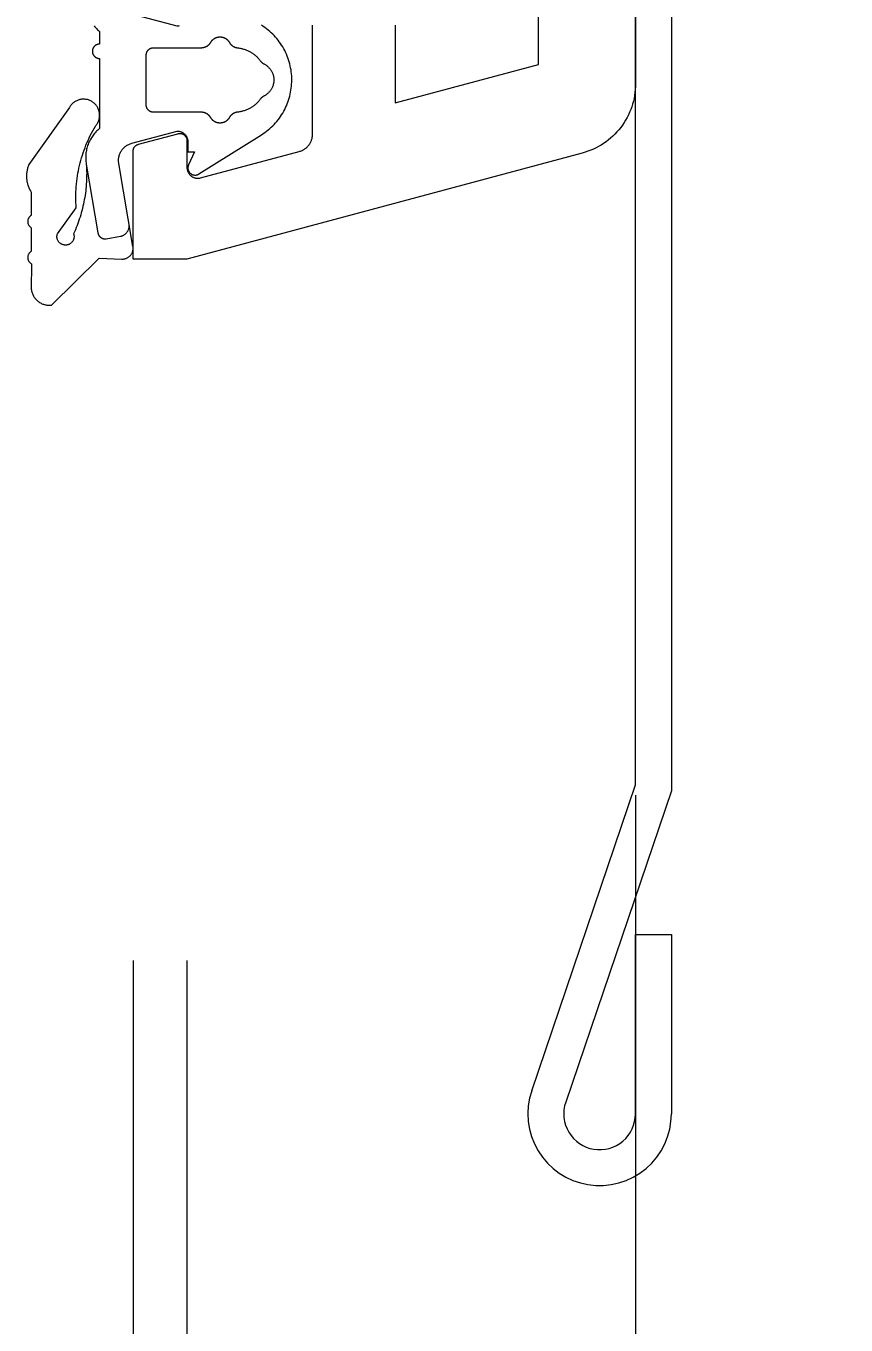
# Model space of a CAD drawing. Header units: centimetres. Extents: x 16433 to 114398, y -50094 to -12305.
# Drawn here: x 66735.641 to 66737.926, y -38608.428 to -38604.807 of the extents above; entities that cross this region are included whole.
import ezdxf

# ---------------------------------------------------------------- set-up
doc = ezdxf.new("R2010")
doc.units = ezdxf.units.CM
doc.header["$LTSCALE"] = 0.5
doc.layers.get('0').update_dxf_attribs({"linetype": 'CONTINUOUS'})
doc.layers.get('DEFPOINTS').update_dxf_attribs({"linetype": 'CONTINUOUS'})
doc.layers.add('0-Coupe A.3', color=7, linetype='CONTINUOUS')
doc.styles.add('Helvetica', font='')
doc.styles.get('Helvetica').set_extended_font_data('Helvetica')
doc.dimstyles.new('IS', dxfattribs={"dimtxt": 10.08724, "dimasz": 5.007446, "dimexe": 2, "dimexo": 10, "dimgap": 3, "dimtad": 1, "dimdec": 1, "dimtxsty": 'Helvetica', "dimblk": 'DOT', "dimblk1": 'DOT', "dimblk2": 'DOT', "dimcen": 0, "dimdle": 10, "dimazin": 0, "dimtfac": 0.8, "dimtdec": 1, "dimtix": 1, "dimtmove": 0, "dimatfit": 0, "dimldrblk": 'VW_FILLEDARROW-1', "dimfxl": 10, "dimfxlon": 1, "dimfrac": 2, "dimtolj": 1, "dimarcsym": 0})

# ---------------------------------------------------------------- blocks, each defined once
blk = doc.blocks.new('_DOT')
at = {"color": 0, "linetype": 'ByBlock', "lineweight": -2}
blk.add_line((-0.5, 0), (-1, 0), dxfattribs=at)
at = {"color": 0, "linetype": 'ByBlock', "const_width": 0.5}
blk.add_lwpolyline([(-0.25, 0, 1), (0.25, 0, 1)], format="xyb", close=True, dxfattribs=at)
blk = doc.blocks.new('*D3404')
at = {"layer": '0-Coupe A.3', "color": 0, "linetype": 'Continuous', "lineweight": -2, "transparency": 16777216}
for p, q in [((66681.6511, -38608.3763), (66669.6511, -38608.3763)), ((66671.6511, -38818.2969), (66671.6511, -38613.3838)), ((66681.6511, -38823.3044), (66669.6511, -38823.3044))]:
    blk.add_line(p, q, dxfattribs=at)
at = {"layer": 'DEFPOINTS', "color": 0, "linetype": 'Continuous', "transparency": 16777216}
for p in [(66671.6511, -38608.3763), (66750.4511, -38608.3763), (66707.1511, -38823.3044)]:
    blk.add_point(p, dxfattribs=at)
at = {"layer": '0-Coupe A.3', "color": 0, "linetype": 'Continuous', "lineweight": -2, "transparency": 16777216, "xscale": 5.007446289062499, "yscale": 5.007446289062499, "zscale": 5.007446289062499}
for p, rotation in [((66671.6511, -38608.3763), 90), ((66671.6511, -38823.3044), 270)]:
    blk.add_blockref('_DOT', p, dxfattribs=dict(at, rotation=rotation))
at = {"layer": '0-Coupe A.3', "color": 0, "linetype": 'Continuous', "lineweight": 13, "transparency": 16777216, "insert": (66664.8684, -38715.8404), "char_height": 7.56543, "attachment_point": 5, "rotation": 90, "style": 'Helvetica'}
blk.add_mtext('\\A1;215', dxfattribs=at)
blk = doc.blocks.new('VW_FILLEDARROW-1')
at = {"color": 0, "linetype": 'Continuous', "lineweight": 5, "flags": 128}
blk.add_lwpolyline([(-1.9969, 0.53507), (0, 0), (-1.9969, -0.53507)], close=True, dxfattribs=at)
blk = doc.blocks.new('Groupe-364-1')
at = {"color": 7, "linetype": 'Continuous', "lineweight": 5}
for points in [[(10408.6509, -46985.5094, 0), (10409.1422, -46985.4164, 0)], [(10409.1515, -46985.8109, 0), (10409.173, -46985.8128, 0), (10409.1947, -46985.8123, 0), (10409.2162, -46985.8095, 0), (10409.2372, -46985.8044, 0), (10409.2576, -46985.797, 0), (10409.2771, -46985.7874, 0), (10409.2954, -46985.7758, 0), (10409.3123, -46985.7623, 0), (10409.3277, -46985.7471, 0), (10409.3414, -46985.7302, 0), (10409.3531, -46985.712, 0), (10409.3628, -46985.6927, 0), (10409.3704, -46985.6723, 0), (10409.3757, -46985.6513, 0), (10409.3787, -46985.6299, 0), (10409.3793, -46985.6082, 0), (10409.3777, -46985.5866, 0), (10409.3737, -46985.5653, 0), (10409.3674, -46985.5446, 0), (10409.3589, -46985.5246, 0), (10409.3483, -46985.5057, 0), (10409.3357, -46985.4881, 0), (10409.3213, -46985.4719, 0), (10409.3052, -46985.4574, 0), (10409.2876, -46985.4447, 0), (10409.2688, -46985.434, 0), (10409.2489, -46985.4254, 0), (10409.2282, -46985.4189, 0), (10409.2069, -46985.4148, 0), (10409.1853, -46985.413, 0), (10409.1637, -46985.4135, 0), (10409.1422, -46985.4164, 0)], [(10408.6695, -46985.6077, 0), (10408.6509, -46985.5094, 0)], [(10409.1608, -46985.5147, 0), (10408.6695, -46985.6077, 0)], [(10409.1654, -46985.7119, 0), (10409.1762, -46985.7129, 0), (10409.1871, -46985.7126, 0), (10409.1978, -46985.7112, 0), (10409.2083, -46985.7086, 0), (10409.2185, -46985.7049, 0), (10409.2282, -46985.7002, 0), (10409.2374, -46985.6944, 0), (10409.2459, -46985.6876, 0), (10409.2536, -46985.68, 0), (10409.2604, -46985.6716, 0), (10409.2663, -46985.6625, 0), (10409.2711, -46985.6528, 0), (10409.2749, -46985.6426, 0), (10409.2775, -46985.6321, 0), (10409.279, -46985.6214, 0), (10409.2794, -46985.6106, 0), (10409.2785, -46985.5998, 0), (10409.2765, -46985.5891, 0), (10409.2734, -46985.5787, 0), (10409.2691, -46985.5688, 0), (10409.2638, -46985.5593, 0), (10409.2575, -46985.5505, 0), (10409.2503, -46985.5424, 0), (10409.2423, -46985.5352, 0), (10409.2335, -46985.5288, 0), (10409.2241, -46985.5234, 0), (10409.2141, -46985.5191, 0), (10409.2038, -46985.5159, 0), (10409.1932, -46985.5139, 0), (10409.1824, -46985.513, 0), (10409.1715, -46985.5132, 0), (10409.1608, -46985.5147, 0)], [(10393.0286, -46988.468, 0), (10408.2579, -46985.5839, 0)], [(10408.2579, -46985.5839, 0), (10409.1654, -46985.7119, 0)], [(10408.2603, -46985.6852, 0), (10393.0472, -46988.5662, 0)], [(10409.1515, -46985.8109, 0), (10408.2603, -46985.6852, 0)]]:
    blk.add_polyline3d(points, dxfattribs=at)
blk = doc.blocks.new('Groupe-369-1')
at = {"color": 7, "linetype": 'Continuous', "lineweight": 5}
for p, q in [((10408.2886, -46985.6798), (10614.3539, -46946.6555)), ((10408.9732, -46986.8224), (10613.6039, -46948.0697)), ((10409.0011, -46986.9698), (10613.8283, -46948.1799))]:
    blk.add_line(p, q, dxfattribs=at)
for points in [[(10398.1739, -46987.5953, 0), (10406.3403, -46986.0488, 0), (10406.3484, -46986.0474, 0), (10406.3565, -46986.0464, 0), (10406.3647, -46986.0457, 0), (10406.3729, -46986.0453, 0), (10406.381, -46986.0453, 0), (10406.3892, -46986.0456, 0), (10406.3974, -46986.0463, 0), (10406.4055, -46986.0473, 0), (10406.4136, -46986.0486, 0), (10406.4216, -46986.0502, 0), (10406.4295, -46986.0522, 0), (10406.4374, -46986.0544, 0), (10406.4451, -46986.0571, 0), (10406.4528, -46986.06, 0), (10406.4603, -46986.0632, 0), (10406.4677, -46986.0667, 0), (10406.4749, -46986.0706, 0), (10406.4819, -46986.0747, 0), (10406.4888, -46986.0791, 0), (10406.4955, -46986.0838, 0), (10406.502, -46986.0888, 0), (10406.5083, -46986.094, 0), (10406.5144, -46986.0995, 0), (10406.5203, -46986.1052, 0), (10406.5259, -46986.1111, 0), (10406.5312, -46986.1173, 0), (10406.5364, -46986.1237, 0), (10406.5412, -46986.1303, 0), (10406.5458, -46986.1371, 0), (10406.55, -46986.1441, 0), (10406.554, -46986.1512, 0), (10406.5577, -46986.1585, 0), (10407.0528, -46987.1861, 0), (10407.0807, -46987.3335, 0), (10406.7854, -46987.3894, 0), (10406.7846, -46987.3895, 0), (10406.7838, -46987.3896, 0), (10406.783, -46987.3897, 0), (10406.7822, -46987.3897, 0), (10406.7814, -46987.3897, 0), (10406.7806, -46987.3897, 0), (10406.7797, -46987.3896, 0), (10406.7789, -46987.3895, 0), (10406.7781, -46987.3894, 0), (10406.7773, -46987.3892, 0), (10406.7765, -46987.389, 0), (10406.7757, -46987.3888, 0), (10406.775, -46987.3886, 0), (10406.7742, -46987.3883, 0), (10406.7734, -46987.3879, 0), (10406.7727, -46987.3876, 0), (10406.772, -46987.3872, 0), (10406.7713, -46987.3868, 0), (10406.7706, -46987.3863, 0), (10406.7699, -46987.3859, 0), (10406.7693, -46987.3854, 0), (10406.7686, -46987.3849, 0), (10406.768, -46987.3843, 0), (10406.7674, -46987.3837, 0), (10406.7669, -46987.3831, 0), (10406.7663, -46987.3825, 0), (10406.7658, -46987.3819, 0), (10406.7654, -46987.3812, 0), (10406.7649, -46987.3805, 0), (10406.7645, -46987.3799, 0), (10406.7641, -46987.3791, 0), (10406.7637, -46987.3784, 0), (10406.7143, -46987.2758, 0), (10406.7138, -46987.2748, 0), (10406.7134, -46987.2737, 0), (10406.7131, -46987.2726, 0), (10406.7128, -46987.2715, 0), (10406.7126, -46987.2704, 0), (10406.7124, -46987.2692, 0), (10406.7123, -46987.2681, 0), (10406.7123, -46987.2669, 0), (10406.7123, -46987.2658, 0), (10406.7124, -46987.2647, 0), (10406.7126, -46987.2635, 0), (10406.7129, -46987.2624, 0), (10406.7132, -46987.2613, 0), (10406.7135, -46987.2602, 0), (10406.7139, -46987.2592, 0), (10406.7144, -46987.2581, 0), (10406.715, -46987.2571, 0), (10406.7156, -46987.2561, 0), (10406.7162, -46987.2552, 0), (10406.7169, -46987.2543, 0), (10406.7177, -46987.2534, 0), (10406.7185, -46987.2526, 0), (10406.7194, -46987.2519, 0), (10406.7203, -46987.2512, 0), (10406.7212, -46987.2505, 0), (10406.7222, -46987.2499, 0), (10406.7232, -46987.2493, 0), (10406.7242, -46987.2488, 0), (10406.7253, -46987.2484, 0), (10406.7263, -46987.248, 0), (10406.7274, -46987.2477, 0), (10406.7286, -46987.2475, 0), (10406.8023, -46987.2335, 0), (10406.8039, -46987.2332, 0), (10406.8056, -46987.2327, 0), (10406.8072, -46987.2321, 0), (10406.8088, -46987.2315, 0), (10406.8104, -46987.2308, 0), (10406.8119, -46987.2299, 0), (10406.8133, -46987.229, 0), (10406.8147, -46987.228, 0), (10406.8161, -46987.2269, 0), (10406.8173, -46987.2258, 0), (10406.8186, -46987.2246, 0), (10406.8197, -46987.2233, 0), (10406.8208, -46987.2219, 0), (10406.8217, -46987.2205, 0), (10406.8226, -46987.2191, 0), (10406.8235, -46987.2176, 0), (10406.8242, -46987.216, 0), (10406.8248, -46987.2144, 0), (10406.8254, -46987.2128, 0), (10406.8258, -46987.2111, 0), (10406.8262, -46987.2095, 0), (10406.8264, -46987.2078, 0), (10406.8266, -46987.206, 0), (10406.8267, -46987.2043, 0), (10406.8266, -46987.2026, 0), (10406.8265, -46987.2009, 0), (10406.8263, -46987.1992, 0), (10406.826, -46987.1975, 0), (10406.8255, -46987.1958, 0), (10406.825, -46987.1942, 0), (10406.8244, -46987.1926, 0), (10406.8237, -46987.191, 0), (10406.7001, -46986.9344, 0), (10406.6991, -46986.9326, 0), (10406.6981, -46986.9308, 0), (10406.6971, -46986.929, 0), (10406.6959, -46986.9273, 0), (10406.6947, -46986.9257, 0), (10406.6934, -46986.9241, 0), (10406.6921, -46986.9225, 0), (10406.6907, -46986.9211, 0), (10406.6892, -46986.9196, 0), (10406.6877, -46986.9183, 0), (10406.6861, -46986.9169, 0), (10406.6845, -46986.9157, 0), (10406.6828, -46986.9145, 0), (10406.6811, -46986.9134, 0), (10406.6793, -46986.9124, 0), (10406.6775, -46986.9114, 0), (10406.6757, -46986.9106, 0), (10406.6738, -46986.9098, 0), (10406.6719, -46986.909, 0), (10406.67, -46986.9084, 0), (10406.668, -46986.9078, 0), (10406.666, -46986.9073, 0), (10406.664, -46986.9069, 0), (10406.662, -46986.9066, 0), (10406.66, -46986.9063, 0), (10406.6579, -46986.9062, 0), (10406.6559, -46986.9061, 0), (10406.6538, -46986.9061, 0), (10406.6518, -46986.9062, 0), (10406.6498, -46986.9064, 0), (10406.6477, -46986.9066, 0), (10406.6457, -46986.907, 0), (10406.3471, -46986.9635, 0)], [(10406.3043, -46986.7375, 0), (10406.5175, -46986.6971, 0), (10406.3378, -46986.3241, 0), (10404.9054, -46986.5953, 0)], [(10406.8452, -46987.5108, 0), (10407.0275, -46987.4434, 0), (10407.0284, -46987.443, 0), (10407.0292, -46987.4426, 0), (10407.0301, -46987.4422, 0), (10407.031, -46987.4417, 0), (10407.0318, -46987.4411, 0), (10407.0326, -46987.4405, 0), (10407.0333, -46987.4399, 0), (10407.0341, -46987.4393, 0), (10407.0348, -46987.4386, 0), (10407.0354, -46987.4379, 0), (10407.0361, -46987.4371, 0), (10407.0367, -46987.4363, 0), (10407.0372, -46987.4355, 0), (10407.0377, -46987.4347, 0), (10407.0382, -46987.4338, 0), (10407.0386, -46987.4329, 0), (10407.039, -46987.432, 0), (10407.0393, -46987.4311, 0), (10407.0396, -46987.4302, 0), (10407.0399, -46987.4292, 0), (10407.0401, -46987.4282, 0), (10407.0402, -46987.4273, 0), (10407.0403, -46987.4263, 0), (10407.0404, -46987.4253, 0), (10407.0404, -46987.4243, 0), (10407.0403, -46987.4234, 0), (10407.0402, -46987.4224, 0), (10407.0401, -46987.4214, 0), (10407.0399, -46987.4204, 0), (10407.0397, -46987.4195, 0), (10407.0394, -46987.4186, 0), (10407.0391, -46987.4176, 0), (10407.0249, -46987.3802, 0), (10407.0244, -46987.3789, 0), (10407.0238, -46987.3775, 0), (10407.0231, -46987.3763, 0), (10407.0224, -46987.375, 0), (10407.0216, -46987.3738, 0), (10407.0207, -46987.3726, 0), (10407.0198, -46987.3715, 0), (10407.0189, -46987.3704, 0), (10407.0178, -46987.3694, 0), (10407.0168, -46987.3684, 0), (10407.0157, -46987.3674, 0), (10407.0145, -46987.3666, 0), (10407.0133, -46987.3657, 0), (10407.0121, -46987.365, 0), (10407.0108, -46987.3643, 0), (10407.0095, -46987.3636, 0), (10407.0082, -46987.363, 0), (10407.0069, -46987.3625, 0), (10407.0055, -46987.3621, 0), (10407.0041, -46987.3617, 0), (10407.0027, -46987.3614, 0), (10407.0012, -46987.3611, 0), (10406.9998, -46987.361, 0), (10406.9984, -46987.3609, 0), (10406.9969, -46987.3608, 0), (10406.9955, -46987.3609, 0), (10406.994, -46987.361, 0), (10406.9926, -46987.3611, 0), (10406.9911, -46987.3614, 0), (10406.9897, -46987.3617, 0), (10406.9883, -46987.3621, 0), (10406.9869, -46987.3625, 0)]]:
    blk.add_polyline3d(points, dxfattribs=at)
at = {"color": 9, "linetype": 'Continuous', "lineweight": 5, "true_color": 0xbbbbbb}
for points in [[(10407.0513, -46987.5539, 0), (10406.9696, -46987.5158, 0), (10406.9625, -46987.5177, 0), (10406.9553, -46987.5194, 0), (10406.948, -46987.5209, 0), (10406.9408, -46987.5224, 0), (10406.9335, -46987.5237, 0), (10406.9262, -46987.5248, 0), (10406.9189, -46987.5258, 0), (10406.9115, -46987.5267, 0), (10406.9042, -46987.5274, 0), (10406.8968, -46987.528, 0), (10406.8894, -46987.5285, 0), (10406.882, -46987.5288, 0), (10406.8746, -46987.529, 0), (10406.8672, -46987.529, 0), (10406.8598, -46987.5289, 0), (10406.8524, -46987.5286, 0), (10406.8451, -46987.5282, 0), (10406.8377, -46987.5277, 0), (10406.8303, -46987.527, 0), (10406.823, -46987.5262, 0), (10406.8156, -46987.5253, 0), (10406.8083, -46987.5242, 0), (10406.801, -46987.5229, 0), (10406.7938, -46987.5216, 0), (10406.7865, -46987.5201, 0), (10406.7793, -46987.5184, 0), (10406.7721, -46987.5166, 0), (10406.765, -46987.5147, 0), (10406.7579, -46987.5127, 0), (10406.7508, -46987.5105, 0), (10406.7438, -46987.5081, 0), (10406.7368, -46987.5057, 0), (10406.7348, -46987.5045, 0), (10406.7327, -46987.5034, 0), (10406.7305, -46987.5024, 0), (10406.7283, -46987.5015, 0), (10406.726, -46987.5008, 0), (10406.7237, -46987.5001, 0), (10406.7214, -46987.4996, 0), (10406.719, -46987.4992, 0), (10406.7167, -46987.499, 0), (10406.7143, -46987.4988, 0), (10406.7119, -46987.4988, 0), (10406.7095, -46987.499, 0), (10406.7072, -46987.4992, 0), (10406.7048, -46987.4996, 0), (10406.7025, -46987.5001, 0), (10406.7002, -46987.5007, 0), (10406.6979, -46987.5014, 0), (10406.6957, -46987.5023, 0), (10406.6935, -46987.5032, 0), (10406.6914, -46987.5043, 0), (10406.6893, -46987.5055, 0), (10406.6873, -46987.5068, 0), (10406.6854, -46987.5082, 0), (10406.6836, -46987.5097, 0), (10406.6818, -46987.5113, 0), (10406.6801, -46987.513, 0), (10406.6785, -46987.5148, 0), (10406.6771, -46987.5167, 0), (10406.6757, -46987.5186, 0), (10406.6744, -46987.5206, 0), (10406.6732, -46987.5227, 0), (10406.6721, -46987.5248, 0), (10406.6712, -46987.527, 0), (10406.6704, -46987.5293, 0), (10406.6697, -46987.5315, 0), (10406.6691, -46987.5338, 0), (10406.6686, -46987.5362, 0), (10406.6683, -46987.5385, 0), (10406.668, -46987.5409, 0), (10406.668, -46987.5433, 0), (10406.668, -46987.5457, 0), (10406.6682, -46987.5481, 0), (10406.6684, -46987.5504, 0), (10406.6689, -46987.5528, 0), (10406.6694, -46987.5551, 0), (10406.67, -46987.5574, 0), (10406.6708, -46987.5596, 0), (10406.6717, -46987.5618, 0), (10406.6727, -46987.564, 0), (10406.6739, -46987.5661, 0), (10406.6751, -46987.5681, 0), (10406.6764, -46987.5701, 0), (10406.6779, -46987.572, 0), (10406.6794, -46987.5738, 0), (10406.6811, -46987.5755, 0), (10406.6828, -46987.5772, 0), (10406.6846, -46987.5787, 0), (10406.6865, -46987.5802, 0), (10406.6884, -46987.5815, 0), (10406.6905, -46987.5828, 0), (10406.6926, -46987.5839, 0), (10406.6947, -46987.5849, 0), (10406.6969, -46987.5859, 0), (10406.6992, -46987.5866, 0), (10406.8764, -46987.6679, 0), (10406.8789, -46987.6684, 0), (10406.8814, -46987.6688, 0), (10406.8839, -46987.6692, 0), (10406.8864, -46987.6694, 0), (10406.8889, -46987.6696, 0), (10406.8914, -46987.6697, 0), (10406.8939, -46987.6698, 0), (10406.8964, -46987.6697, 0), (10406.8989, -46987.6696, 0), (10406.9014, -46987.6694, 0), (10406.9039, -46987.6692, 0), (10406.9064, -46987.6688, 0), (10406.9089, -46987.6684, 0), (10406.9114, -46987.6679, 0), (10406.9138, -46987.6673, 0), (10406.9162, -46987.6667, 0), (10406.9186, -46987.666, 0), (10406.921, -46987.6652, 0), (10406.9234, -46987.6643, 0), (10406.9257, -46987.6634, 0), (10406.928, -46987.6623, 0), (10406.9303, -46987.6613, 0), (10406.9325, -46987.6601, 0), (10406.9347, -46987.6589, 0), (10406.9369, -46987.6576, 0), (10406.939, -46987.6563, 0), (10406.9411, -46987.6548, 0), (10406.9431, -46987.6534, 0), (10406.9451, -46987.6518, 0), (10406.947, -46987.6502, 0), (10406.9489, -46987.6486, 0), (10406.9508, -46987.6468, 0), (10407.014, -46987.6349, 0), (10407.0149, -46987.6358, 0), (10407.0159, -46987.6367, 0), (10407.0169, -46987.6376, 0), (10407.0179, -46987.6383, 0), (10407.019, -46987.639, 0), (10407.0202, -46987.6397, 0), (10407.0214, -46987.6402, 0), (10407.0226, -46987.6407, 0), (10407.0238, -46987.6411, 0), (10407.0251, -46987.6414, 0), (10407.0264, -46987.6416, 0), (10407.0277, -46987.6417, 0), (10407.029, -46987.6418, 0), (10407.0303, -46987.6418, 0), (10407.0316, -46987.6417, 0), (10407.0329, -46987.6415, 0), (10407.0342, -46987.6412, 0), (10407.0354, -46987.6408, 0), (10407.0367, -46987.6404, 0), (10407.0379, -46987.6398, 0), (10407.039, -46987.6392, 0), (10407.0401, -46987.6385, 0), (10407.0412, -46987.6378, 0), (10407.0422, -46987.637, 0), (10407.0432, -46987.6361, 0), (10407.0441, -46987.6351, 0), (10407.0449, -46987.6341, 0), (10407.0457, -46987.6331, 0), (10407.0464, -46987.632, 0), (10407.047, -46987.6308, 0), (10407.0476, -46987.6296, 0), (10407.0481, -46987.6284, 0), (10407.1125, -46987.6162, 0), (10407.1134, -46987.6172, 0), (10407.1143, -46987.6181, 0), (10407.1153, -46987.6189, 0), (10407.1164, -46987.6197, 0), (10407.1175, -46987.6204, 0), (10407.1187, -46987.621, 0), (10407.1198, -46987.6215, 0), (10407.1211, -46987.622, 0), (10407.1223, -46987.6224, 0), (10407.1236, -46987.6227, 0), (10407.1249, -46987.6229, 0), (10407.1262, -46987.6231, 0), (10407.1275, -46987.6231, 0), (10407.1288, -46987.6231, 0), (10407.1301, -46987.623, 0), (10407.1314, -46987.6228, 0), (10407.1327, -46987.6225, 0), (10407.1339, -46987.6221, 0), (10407.1351, -46987.6217, 0), (10407.1363, -46987.6212, 0), (10407.1375, -46987.6205, 0), (10407.1386, -46987.6199, 0), (10407.1397, -46987.6191, 0), (10407.1407, -46987.6183, 0), (10407.1417, -46987.6174, 0), (10407.1426, -46987.6165, 0), (10407.1434, -46987.6155, 0), (10407.1442, -46987.6144, 0), (10407.1449, -46987.6133, 0), (10407.1455, -46987.6121, 0), (10407.1461, -46987.611, 0), (10407.1465, -46987.6097, 0), (10407.2165, -46987.5965, 0), (10407.2189, -46987.5957, 0), (10407.2212, -46987.5948, 0), (10407.2234, -46987.5937, 0), (10407.2256, -46987.5926, 0), (10407.2278, -46987.5913, 0), (10407.2299, -46987.59, 0), (10407.2319, -46987.5885, 0), (10407.2338, -46987.587, 0), (10407.2357, -46987.5853, 0), (10407.2374, -46987.5836, 0), (10407.2391, -46987.5818, 0), (10407.2407, -46987.5799, 0), (10407.2422, -46987.5779, 0), (10407.2436, -46987.5758, 0), (10407.2449, -46987.5737, 0), (10407.2461, -46987.5716, 0), (10407.2472, -46987.5693, 0), (10407.2481, -46987.567, 0), (10407.249, -46987.5647, 0), (10407.2497, -46987.5623, 0), (10407.2503, -46987.5599, 0), (10407.2508, -46987.5575, 0), (10407.2512, -46987.555, 0), (10407.2515, -46987.5526, 0), (10407.2516, -46987.5501, 0), (10407.2516, -46987.5476, 0), (10407.2515, -46987.5451, 0), (10407.2512, -46987.5427, 0), (10407.2509, -46987.5402, 0), (10407.2504, -46987.5378, 0), (10407.2498, -46987.5354, 0), (10407.249, -46987.533, 0), (10407.0957, -46987.4267, 0), (10407.0865, -46987.3641, 0), (10407.0863, -46987.3625, 0), (10407.0859, -46987.3609, 0), (10407.0854, -46987.3593, 0), (10407.0848, -46987.3577, 0), (10407.0842, -46987.3562, 0), (10407.0835, -46987.3546, 0), (10407.0827, -46987.3532, 0), (10407.0818, -46987.3518, 0), (10407.0808, -46987.3504, 0), (10407.0798, -46987.3491, 0), (10407.0786, -46987.3479, 0), (10407.0775, -46987.3467, 0), (10407.0762, -46987.3456, 0), (10407.0749, -46987.3445, 0), (10407.0736, -46987.3436, 0), (10407.0721, -46987.3427, 0), (10407.0707, -46987.3419, 0), (10407.0692, -46987.3411, 0), (10407.0676, -46987.3405, 0), (10407.0661, -46987.3399, 0), (10407.0645, -46987.3395, 0), (10407.0628, -46987.3391, 0), (10407.0612, -46987.3388, 0), (10407.0595, -46987.3386, 0), (10407.0579, -46987.3385, 0), (10407.0562, -46987.3385, 0), (10407.0545, -46987.3386, 0), (10407.0529, -46987.3387, 0), (10407.0512, -46987.339, 0), (10407.0496, -46987.3394, 0), (10407.048, -46987.3398, 0), (10407.0464, -46987.3404, 0), (10406.827, -46987.4221, 0), (10406.8248, -46987.4229, 0), (10406.8226, -46987.4235, 0), (10406.8203, -46987.4241, 0), (10406.818, -46987.4246, 0), (10406.8157, -46987.4249, 0), (10406.8134, -46987.4252, 0), (10406.8111, -46987.4253, 0), (10406.8088, -46987.4253, 0), (10406.8065, -46987.4253, 0), (10406.8042, -46987.4251, 0), (10406.8019, -46987.4248, 0), (10406.7996, -46987.4244, 0), (10406.7973, -46987.4239, 0), (10406.7951, -46987.4233, 0), (10406.7929, -46987.4226, 0), (10406.7907, -46987.4218, 0), (10406.7886, -46987.4209, 0), (10406.7865, -46987.4198, 0), (10406.7845, -46987.4187, 0), (10406.7825, -46987.4175, 0), (10406.7806, -46987.4163, 0), (10406.7787, -46987.4149, 0), (10406.7769, -46987.4134, 0), (10406.7752, -46987.4119, 0), (10406.7735, -46987.4103, 0), (10406.7719, -46987.4086, 0), (10406.7704, -46987.4068, 0), (10406.769, -46987.405, 0), (10406.7677, -46987.4031, 0), (10406.7664, -46987.4011, 0), (10406.7653, -46987.3991, 0), (10406.7642, -46987.397, 0), (10406.7076, -46987.2794, 0), (10406.7073, -46987.278, 0), (10406.7072, -46987.2765, 0), (10406.7071, -46987.2751, 0), (10406.707, -46987.2736, 0), (10406.7071, -46987.2721, 0), (10406.7072, -46987.2706, 0), (10406.7074, -46987.2692, 0), (10406.7077, -46987.2677, 0), (10406.708, -46987.2663, 0), (10406.7084, -46987.2649, 0), (10406.7089, -46987.2635, 0), (10406.7094, -46987.2621, 0), (10406.71, -46987.2608, 0), (10406.7107, -46987.2595, 0), (10406.7115, -46987.2582, 0), (10406.7123, -46987.257, 0), (10406.7131, -46987.2558, 0), (10406.714, -46987.2546, 0), (10406.715, -46987.2535, 0), (10406.716, -46987.2525, 0), (10406.7171, -46987.2514, 0), (10406.7182, -46987.2505, 0), (10406.7194, -46987.2496, 0), (10406.7206, -46987.2488, 0), (10406.7219, -46987.248, 0), (10406.7231, -46987.2473, 0), (10406.7245, -46987.2466, 0), (10406.7258, -46987.246, 0), (10406.7272, -46987.2455, 0), (10406.7286, -46987.2451, 0), (10406.73, -46987.2447, 0), (10406.7315, -46987.2444, 0), (10406.7586, -46987.2392, 0), (10406.7551, -46987.2206, 0), (10406.7942, -46987.2306, 0), (10406.7945, -46987.2307, 0), (10406.7947, -46987.2307, 0), (10406.795, -46987.2308, 0), (10406.7953, -46987.2308, 0), (10406.7955, -46987.2309, 0), (10406.7958, -46987.2309, 0), (10406.7961, -46987.231, 0), (10406.7963, -46987.231, 0), (10406.7966, -46987.2311, 0), (10406.7969, -46987.2311, 0), (10406.7972, -46987.2311, 0), (10406.7974, -46987.2311, 0), (10406.7977, -46987.2312, 0), (10406.798, -46987.2312, 0), (10406.7982, -46987.2312, 0), (10406.7985, -46987.2312, 0), (10406.7988, -46987.2312, 0), (10406.7991, -46987.2312, 0), (10406.7993, -46987.2312, 0), (10406.7996, -46987.2312, 0), (10406.7999, -46987.2312, 0), (10406.8001, -46987.2312, 0), (10406.8004, -46987.2312, 0), (10406.8007, -46987.2312, 0), (10406.801, -46987.2311, 0), (10406.8012, -46987.2311, 0), (10406.8015, -46987.2311, 0), (10406.8018, -46987.231, 0), (10406.802, -46987.231, 0), (10406.8023, -46987.231, 0), (10406.8026, -46987.2309, 0), (10406.8029, -46987.2309, 0), (10406.8038, -46987.2307, 0), (10406.8048, -46987.2304, 0), (10406.8057, -46987.2301, 0), (10406.8066, -46987.2298, 0), (10406.8075, -46987.2294, 0), (10406.8084, -46987.2289, 0), (10406.8093, -46987.2285, 0), (10406.8101, -46987.2279, 0), (10406.8109, -46987.2274, 0), (10406.8117, -46987.2268, 0), (10406.8124, -46987.2262, 0), (10406.8131, -46987.2255, 0), (10406.8138, -46987.2248, 0), (10406.8145, -46987.224, 0), (10406.8151, -46987.2233, 0), (10406.8157, -46987.2225, 0), (10406.8162, -46987.2217, 0), (10406.8167, -46987.2208, 0), (10406.8171, -46987.2199, 0), (10406.8175, -46987.219, 0), (10406.8179, -46987.2181, 0), (10406.8182, -46987.2172, 0), (10406.8185, -46987.2162, 0), (10406.8187, -46987.2153, 0), (10406.8189, -46987.2143, 0), (10406.819, -46987.2134, 0), (10406.8191, -46987.2124, 0), (10406.8191, -46987.2114, 0), (10406.8191, -46987.2104, 0), (10406.8191, -46987.2094, 0), (10406.8189, -46987.2085, 0), (10406.8188, -46987.2075, 0), (10406.8187, -46987.2071, 0), (10406.8186, -46987.2068, 0), (10406.8186, -46987.2065, 0), (10406.8185, -46987.2061, 0), (10406.8184, -46987.2058, 0), (10406.8183, -46987.2055, 0), (10406.8182, -46987.2051, 0), (10406.8181, -46987.2048, 0), (10406.818, -46987.2045, 0), (10406.8178, -46987.2041, 0), (10406.8177, -46987.2038, 0), (10406.8176, -46987.2035, 0), (10406.8174, -46987.2032, 0), (10406.8173, -46987.2028, 0), (10406.8171, -46987.2025, 0), (10406.817, -46987.2022, 0), (10406.8168, -46987.2019, 0), (10406.8167, -46987.2016, 0), (10406.8165, -46987.2013, 0), (10406.8163, -46987.201, 0), (10406.8161, -46987.2007, 0), (10406.8159, -46987.2004, 0), (10406.8158, -46987.2001, 0), (10406.8156, -46987.1998, 0), (10406.8154, -46987.1995, 0), (10406.8151, -46987.1992, 0), (10406.8149, -46987.199, 0), (10406.8147, -46987.1987, 0), (10406.8145, -46987.1984, 0), (10406.8143, -46987.1981, 0), (10406.814, -46987.1979, 0), (10406.8138, -46987.1976, 0), (10406.6738, -46987.0464, 0), (10406.6699, -46987.0423, 0), (10406.6658, -46987.0383, 0), (10406.6616, -46987.0345, 0), (10406.6573, -46987.0307, 0), (10406.6529, -46987.0271, 0), (10406.6484, -46987.0237, 0), (10406.6437, -46987.0204, 0), (10406.639, -46987.0173, 0), (10406.6342, -46987.0143, 0), (10406.6293, -46987.0114, 0), (10406.6242, -46987.0087, 0), (10406.6191, -46987.0062, 0), (10406.614, -46987.0038, 0), (10406.6087, -46987.0016, 0), (10406.6034, -46986.9996, 0), (10406.598, -46986.9977, 0), (10406.5926, -46986.996, 0), (10406.5871, -46986.9945, 0), (10406.5816, -46986.9932, 0), (10406.576, -46986.992, 0), (10406.5705, -46986.991, 0), (10406.5648, -46986.9902, 0), (10406.5592, -46986.9895, 0), (10406.5535, -46986.9891, 0), (10406.5478, -46986.9888, 0), (10406.5421, -46986.9887, 0), (10406.5365, -46986.9888, 0), (10406.5308, -46986.989, 0), (10406.5251, -46986.9895, 0), (10406.5195, -46986.9901, 0), (10406.5138, -46986.9909, 0), (10406.5082, -46986.9918, 0), (10406.5026, -46986.993, 0), (10406.4971, -46986.9943, 0), (10406.4916, -46986.9958, 0), (10406.4862, -46986.9975, 0), (10406.4808, -46986.9993, 0), (10406.4755, -46987.0013, 0), (10406.4702, -46987.0035, 0), (10406.4651, -46987.0058, 0), (10406.4599, -46987.0083, 0), (10406.4549, -46987.011, 0), (10406.45, -46987.0138, 0), (10406.4451, -46987.0168, 0), (10406.4404, -46987.0199, 0), (10406.4357, -46987.0232, 0), (10406.4312, -46987.0266, 0), (10406.4268, -46987.0302, 0), (10406.4224, -46987.0339, 0), (10406.4182, -46987.0377, 0), (10406.4142, -46987.0417, 0), (10406.4102, -46987.0458, 0), (10406.4064, -46987.05, 0), (10406.4027, -46987.0543, 0), (10406.3992, -46987.0588, 0), (10406.3958, -46987.0633, 0), (10406.3925, -46987.068, 0), (10406.3894, -46987.0727, 0), (10406.3865, -46987.0776, 0), (10406.3837, -46987.0826, 0), (10406.381, -46987.0876, 0), (10406.3785, -46987.0927, 0), (10406.3762, -46987.0979, 0), (10406.3741, -46987.1032, 0)], [(10406.4187, -46987.3282, 0), (10406.4192, -46987.3296, 0), (10406.4196, -46987.331, 0), (10406.42, -46987.3324, 0), (10406.4203, -46987.3338, 0), (10406.4106, -46987.464, 0)], [(10406.4626, -46987.5612, 0), (10406.4649, -46987.5584, 0), (10406.4671, -46987.5555, 0), (10406.4692, -46987.5525, 0), (10406.4712, -46987.5495, 0), (10406.4731, -46987.5464, 0), (10406.4749, -46987.5433, 0), (10406.5096, -46987.5367, 0), (10406.5098, -46987.5376, 0), (10406.5101, -46987.5386, 0), (10406.5104, -46987.5395, 0), (10406.5107, -46987.5404, 0), (10406.5111, -46987.5413, 0), (10406.5116, -46987.5422, 0), (10406.512, -46987.5431, 0), (10406.5126, -46987.5439, 0), (10406.5131, -46987.5447, 0), (10406.5137, -46987.5455, 0), (10406.5144, -46987.5463, 0), (10406.515, -46987.547, 0), (10406.5157, -46987.5477, 0), (10406.5165, -46987.5483, 0), (10406.5172, -46987.5489, 0), (10406.518, -46987.5495, 0), (10406.5189, -46987.55, 0), (10406.5197, -46987.5505, 0), (10406.5206, -46987.551, 0), (10406.5215, -46987.5514, 0), (10406.5224, -46987.5517, 0), (10406.5233, -46987.552, 0), (10406.5243, -46987.5523, 0), (10406.5252, -46987.5525, 0), (10406.5262, -46987.5527, 0), (10406.5271, -46987.5528, 0), (10406.5281, -46987.5529, 0), (10406.5291, -46987.553, 0), (10406.5301, -46987.5529, 0), (10406.5311, -46987.5529, 0), (10406.532, -46987.5528, 0), (10406.533, -46987.5526, 0), (10406.534, -46987.5524, 0), (10406.5349, -46987.5522, 0), (10406.5359, -46987.5519, 0), (10406.5368, -46987.5515, 0), (10406.5377, -46987.5511, 0), (10406.5386, -46987.5507, 0), (10406.5394, -46987.5502, 0), (10406.5403, -46987.5497, 0), (10406.5411, -46987.5491, 0), (10406.5418, -46987.5485, 0), (10406.5426, -46987.5479, 0), (10406.5433, -46987.5472, 0), (10406.544, -46987.5465, 0), (10406.5446, -46987.5458, 0), (10406.5452, -46987.545, 0), (10406.5458, -46987.5442, 0), (10406.5464, -46987.5434, 0), (10406.5468, -46987.5425, 0), (10406.5473, -46987.5417, 0), (10406.5477, -46987.5408, 0), (10406.5481, -46987.5399, 0), (10406.5484, -46987.5389, 0), (10406.5486, -46987.538, 0), (10406.5489, -46987.537, 0), (10406.549, -46987.5361, 0), (10406.5492, -46987.5351, 0), (10406.5493, -46987.5341, 0), (10406.5493, -46987.5331, 0), (10406.5493, -46987.5322, 0), (10406.5492, -46987.5312, 0), (10406.5491, -46987.5302, 0), (10406.5489, -46987.5292, 0), (10406.7408, -46987.4929, 0), (10406.7435, -46987.4951, 0), (10406.7462, -46987.4973, 0), (10406.749, -46987.4993, 0), (10406.7519, -46987.5012, 0), (10406.7549, -46987.5031, 0), (10406.7579, -46987.5048, 0), (10406.7609, -46987.5064, 0), (10406.7641, -46987.508, 0), (10406.7672, -46987.5094, 0), (10406.7704, -46987.5107, 0), (10406.7737, -46987.5119, 0), (10406.777, -46987.513, 0), (10406.7803, -46987.514, 0), (10406.7837, -46987.5149, 0), (10406.7871, -46987.5157, 0), (10406.7905, -46987.5163, 0), (10406.7939, -46987.5168, 0), (10406.7974, -46987.5172, 0), (10406.8009, -46987.5175, 0), (10406.8043, -46987.5177, 0), (10406.8078, -46987.5178, 0), (10406.8113, -46987.5177, 0), (10406.8147, -46987.5176, 0), (10406.8182, -46987.5173, 0), (10406.8217, -46987.5169, 0), (10406.8251, -46987.5163, 0), (10406.8285, -46987.5157, 0), (10406.8319, -46987.5149, 0), (10406.8353, -46987.5141, 0), (10406.8386, -46987.5131, 0), (10406.8419, -46987.512, 0), (10406.8452, -46987.5108, 0), (10406.8512, -46987.5093, 0), (10406.8573, -46987.5078, 0), (10406.8633, -46987.5065, 0), (10406.8695, -46987.5052, 0), (10406.8756, -46987.5041, 0), (10406.8817, -46987.503, 0), (10406.8879, -46987.5021, 0), (10406.894, -46987.5012, 0), (10406.9002, -46987.5005, 0), (10406.9064, -46987.4998, 0), (10406.9126, -46987.4992, 0), (10406.9188, -46987.4987, 0), (10406.9251, -46987.4984, 0), (10406.9313, -46987.4981, 0), (10406.9375, -46987.4979, 0), (10406.9438, -46987.4978, 0), (10406.95, -46987.4978, 0), (10406.9562, -46987.4979, 0), (10406.9624, -46987.4981, 0), (10406.9687, -46987.4984, 0), (10406.9749, -46987.4988, 0), (10406.9811, -46987.4993, 0), (10406.9873, -46987.4999, 0), (10406.9935, -46987.5006, 0), (10406.9997, -46987.5014, 0), (10407.0059, -46987.5022, 0), (10407.012, -46987.5032, 0), (10407.0181, -46987.5043, 0), (10407.0243, -46987.5055, 0), (10407.0304, -46987.5067, 0), (10407.0365, -46987.5081, 0), (10407.0425, -46987.5095, 0), (10407.0438, -46987.5089, 0), (10407.045, -46987.5083, 0), (10407.0463, -46987.5078, 0), (10407.0477, -46987.5073, 0), (10407.0491, -46987.507, 0), (10407.0504, -46987.5067, 0), (10407.0518, -46987.5065, 0), (10407.0532, -46987.5064, 0), (10407.0546, -46987.5064, 0), (10407.0561, -46987.5065, 0), (10407.0575, -46987.5066, 0), (10407.0588, -46987.5068, 0), (10407.0602, -46987.5071, 0), (10407.0616, -46987.5075, 0), (10407.0629, -46987.508, 0), (10407.0642, -46987.5086, 0), (10407.0655, -46987.5092, 0), (10407.0667, -46987.5099, 0), (10407.0679, -46987.5106, 0), (10407.069, -46987.5115, 0), (10407.0701, -46987.5124, 0), (10407.0711, -46987.5133, 0), (10407.0721, -46987.5144, 0), (10407.073, -46987.5154, 0), (10407.0738, -46987.5166, 0), (10407.0746, -46987.5178, 0), (10407.0753, -46987.519, 0), (10407.0759, -46987.5202, 0), (10407.0765, -46987.5215, 0), (10407.077, -46987.5229, 0), (10407.0774, -46987.5242, 0), (10407.0777, -46987.5256, 0), (10407.0779, -46987.527, 0), (10407.0781, -46987.5284, 0), (10407.0781, -46987.5298, 0), (10407.0781, -46987.5312, 0), (10407.078, -46987.5326, 0), (10407.0778, -46987.534, 0), (10407.0776, -46987.5354, 0), (10407.0772, -46987.5367, 0), (10407.0768, -46987.5381, 0), (10407.0763, -46987.5394, 0), (10407.0757, -46987.5407, 0), (10407.0751, -46987.5419, 0), (10407.0743, -46987.5431, 0), (10407.0735, -46987.5443, 0), (10407.0727, -46987.5454, 0), (10407.0717, -46987.5465, 0), (10407.0707, -46987.5475, 0), (10407.0697, -46987.5484, 0), (10407.0686, -46987.5493, 0), (10407.0674, -46987.5501, 0), (10407.0663, -46987.5508, 0), (10407.065, -46987.5515, 0), (10407.0637, -46987.5521, 0), (10407.0624, -46987.5526, 0), (10407.0611, -46987.5531, 0), (10407.0597, -46987.5534, 0), (10407.0583, -46987.5537, 0), (10407.057, -46987.5539, 0), (10407.0555, -46987.554, 0), (10407.0541, -46987.5541, 0), (10407.0527, -46987.554, 0), (10407.0513, -46987.5539, 0)], [(10406.5664, -46987.0595, 0), (10406.5666, -46987.0598, 0), (10406.5669, -46987.0602, 0), (10406.5672, -46987.0605, 0), (10406.5675, -46987.0608, 0), (10406.5677, -46987.0612, 0), (10406.568, -46987.0615, 0), (10406.5683, -46987.0618, 0), (10406.5686, -46987.0621, 0), (10406.5689, -46987.0624, 0), (10406.5693, -46987.0627, 0), (10406.5696, -46987.063, 0), (10406.5699, -46987.0633, 0), (10406.5702, -46987.0636, 0), (10406.5705, -46987.0639, 0), (10406.5709, -46987.0642, 0), (10406.5712, -46987.0644, 0), (10406.5715, -46987.0647, 0), (10406.5719, -46987.065, 0), (10406.5722, -46987.0652, 0), (10406.5726, -46987.0655, 0), (10406.5729, -46987.0657, 0), (10406.5733, -46987.066, 0), (10406.5737, -46987.0662, 0), (10406.574, -46987.0665, 0), (10406.5744, -46987.0667, 0), (10406.5748, -46987.0669, 0), (10406.5751, -46987.0671, 0), (10406.5755, -46987.0674, 0), (10406.5759, -46987.0676, 0), (10406.5763, -46987.0678, 0), (10406.5767, -46987.068, 0), (10406.5771, -46987.0682, 0), (10406.5792, -46987.0692, 0), (10406.5812, -46987.0703, 0), (10406.5833, -46987.0714, 0), (10406.5853, -46987.0726, 0), (10406.5872, -46987.0739, 0), (10406.5892, -46987.0752, 0), (10406.5911, -46987.0765, 0), (10406.5929, -46987.0779, 0), (10406.5948, -46987.0794, 0), (10406.5966, -46987.0809, 0), (10406.5983, -46987.0824, 0), (10406.6, -46987.084, 0), (10406.6017, -46987.0856, 0), (10406.6033, -46987.0873, 0), (10406.6049, -46987.089, 0), (10406.6065, -46987.0908, 0), (10406.6079, -46987.0926, 0), (10406.6094, -46987.0944, 0), (10406.6108, -46987.0963, 0), (10406.6121, -46987.0982, 0), (10406.6134, -46987.1001, 0), (10406.6147, -46987.1021, 0), (10406.6159, -46987.1041, 0), (10406.617, -46987.1061, 0), (10406.6181, -46987.1082, 0), (10406.6192, -46987.1103, 0), (10406.6201, -46987.1124, 0), (10406.6211, -46987.1146, 0), (10406.6219, -46987.1167, 0), (10406.6228, -46987.1189, 0), (10406.6235, -46987.1211, 0), (10406.6242, -46987.1234, 0), (10406.6245, -46987.1242, 0), (10406.6248, -46987.125, 0), (10406.6251, -46987.1259, 0), (10406.6255, -46987.1267, 0), (10406.6258, -46987.1275, 0), (10406.6262, -46987.1283, 0), (10406.6266, -46987.1291, 0), (10406.6271, -46987.1299, 0), (10406.6275, -46987.1307, 0), (10406.628, -46987.1314, 0), (10406.6285, -46987.1322, 0), (10406.6291, -46987.1329, 0), (10406.6296, -46987.1336, 0), (10406.6302, -46987.1343, 0), (10406.6308, -46987.1349, 0), (10406.6314, -46987.1356, 0), (10406.632, -46987.1362, 0), (10406.6327, -46987.1368, 0), (10406.6334, -46987.1374, 0), (10406.634, -46987.138, 0), (10406.6347, -46987.1386, 0), (10406.6355, -46987.1391, 0), (10406.6362, -46987.1396, 0), (10406.6369, -46987.1401, 0), (10406.6377, -46987.1406, 0), (10406.6385, -46987.141, 0), (10406.6393, -46987.1414, 0), (10406.6401, -46987.1418, 0), (10406.6409, -46987.1422, 0), (10406.6417, -46987.1425, 0), (10406.6426, -46987.1429, 0), (10406.6434, -46987.1432, 0), (10406.6443, -46987.1435, 0), (10406.6453, -46987.1439, 0), (10406.6462, -46987.1442, 0), (10406.6471, -46987.1447, 0), (10406.648, -46987.1451, 0), (10406.6488, -46987.1456, 0), (10406.6497, -46987.1461, 0), (10406.6505, -46987.1467, 0), (10406.6513, -46987.1472, 0), (10406.6521, -46987.1478, 0), (10406.6529, -46987.1484, 0), (10406.6537, -46987.1491, 0), (10406.6544, -46987.1497, 0), (10406.6551, -46987.1504, 0), (10406.6558, -46987.1511, 0), (10406.6565, -46987.1519, 0), (10406.6571, -46987.1526, 0), (10406.6577, -46987.1534, 0), (10406.6583, -46987.1542, 0), (10406.6589, -46987.155, 0), (10406.6594, -46987.1559, 0), (10406.6599, -46987.1567, 0), (10406.6604, -46987.1576, 0), (10406.6608, -46987.1585, 0), (10406.6613, -46987.1594, 0), (10406.6617, -46987.1603, 0), (10406.662, -46987.1612, 0), (10406.6623, -46987.1622, 0), (10406.6626, -46987.1631, 0), (10406.6629, -46987.1641, 0), (10406.6631, -46987.165, 0), (10406.6633, -46987.166, 0), (10406.6635, -46987.167, 0), (10406.6636, -46987.168, 0), (10406.6637, -46987.1689, 0), (10406.6638, -46987.1699, 0), (10406.6639, -46987.1709, 0), (10406.6639, -46987.1719, 0), (10406.6638, -46987.1729, 0), (10406.6638, -46987.1738, 0), (10406.6637, -46987.1748, 0), (10406.6636, -46987.1758, 0), (10406.6634, -46987.1768, 0), (10406.6632, -46987.1777, 0), (10406.663, -46987.1787, 0), (10406.6628, -46987.1796, 0), (10406.6625, -46987.1806, 0), (10406.6622, -46987.1815, 0), (10406.6618, -46987.1824, 0), (10406.6615, -46987.1833, 0), (10406.6611, -46987.1842, 0), (10406.6606, -46987.1851, 0), (10406.6602, -46987.186, 0), (10406.6597, -46987.1868, 0), (10406.6592, -46987.1877, 0), (10406.6586, -46987.1885, 0), (10406.6581, -46987.1893, 0), (10406.6575, -46987.1901, 0), (10406.6569, -46987.1908, 0), (10406.6562, -46987.1916, 0), (10406.6556, -46987.1923, 0), (10406.6549, -46987.193, 0), (10406.6542, -46987.1937, 0), (10406.6534, -46987.1943, 0), (10406.6527, -46987.195, 0), (10406.652, -46987.1957, 0), (10406.6513, -46987.1964, 0), (10406.6506, -46987.1971, 0), (10406.65, -46987.1978, 0), (10406.6494, -46987.1986, 0), (10406.6488, -46987.1994, 0), (10406.6482, -46987.2002, 0), (10406.6477, -46987.201, 0), (10406.6472, -46987.2018, 0), (10406.6467, -46987.2027, 0), (10406.6462, -46987.2036, 0), (10406.6458, -46987.2044, 0), (10406.6454, -46987.2053, 0), (10406.645, -46987.2062, 0), (10406.6447, -46987.2072, 0), (10406.6444, -46987.2081, 0), (10406.6441, -46987.209, 0), (10406.6439, -46987.21, 0), (10406.6436, -46987.211, 0), (10406.6435, -46987.2119, 0), (10406.6433, -46987.2129, 0), (10406.6432, -46987.2139, 0), (10406.6431, -46987.2148, 0), (10406.643, -46987.2158, 0), (10406.643, -46987.2168, 0), (10406.643, -46987.2178, 0), (10406.6431, -46987.2188, 0), (10406.6431, -46987.2197, 0), (10406.6432, -46987.2207, 0), (10406.6434, -46987.2217, 0), (10406.6435, -46987.2227, 0), (10406.6684, -46987.354, 0), (10406.6686, -46987.3549, 0), (10406.6687, -46987.3559, 0), (10406.6687, -46987.3569, 0), (10406.6687, -46987.3579, 0), (10406.6687, -46987.3588, 0), (10406.6686, -46987.3598, 0), (10406.6685, -46987.3608, 0), (10406.6683, -46987.3618, 0), (10406.6681, -46987.3627, 0), (10406.6678, -46987.3637, 0), (10406.6675, -46987.3646, 0), (10406.6671, -46987.3655, 0), (10406.6667, -46987.3664, 0), (10406.6663, -46987.3673, 0), (10406.6658, -46987.3681, 0), (10406.6653, -46987.3689, 0), (10406.6647, -46987.3697, 0), (10406.6641, -46987.3705, 0), (10406.6634, -46987.3712, 0), (10406.6628, -46987.3719, 0), (10406.662, -46987.3726, 0), (10406.6613, -46987.3732, 0), (10406.6605, -46987.3738, 0), (10406.6597, -46987.3744, 0), (10406.6589, -46987.3749, 0), (10406.658, -46987.3754, 0), (10406.6571, -46987.3758, 0), (10406.6562, -46987.3762, 0), (10406.6553, -46987.3766, 0), (10406.6544, -46987.3769, 0), (10406.6534, -46987.3771, 0), (10406.6525, -46987.3773, 0), (10406.5149, -46987.4034, 0), (10406.5139, -46987.4035, 0), (10406.513, -46987.4036, 0), (10406.512, -46987.4037, 0), (10406.511, -46987.4037, 0), (10406.51, -46987.4037, 0), (10406.509, -46987.4036, 0), (10406.5081, -46987.4035, 0), (10406.5071, -46987.4033, 0), (10406.5061, -46987.4031, 0), (10406.5052, -46987.4028, 0), (10406.5043, -46987.4025, 0), (10406.5034, -46987.4021, 0), (10406.5025, -46987.4017, 0), (10406.5016, -46987.4013, 0), (10406.5007, -46987.4008, 0), (10406.4999, -46987.4002, 0), (10406.4991, -46987.3997, 0), (10406.4984, -46987.3991, 0), (10406.4976, -46987.3984, 0), (10406.4969, -46987.3977, 0), (10406.4962, -46987.397, 0), (10406.4956, -46987.3963, 0), (10406.495, -46987.3955, 0), (10406.4945, -46987.3947, 0), (10406.4939, -46987.3938, 0), (10406.4935, -46987.393, 0), (10406.493, -46987.3921, 0), (10406.4926, -46987.3912, 0), (10406.4923, -46987.3903, 0), (10406.492, -46987.3894, 0), (10406.4917, -46987.3884, 0), (10406.4915, -46987.3874, 0), (10406.4667, -46987.2561, 0), (10406.4665, -46987.2552, 0), (10406.4662, -46987.2542, 0), (10406.466, -46987.2533, 0), (10406.4657, -46987.2523, 0), (10406.4654, -46987.2514, 0), (10406.465, -46987.2505, 0), (10406.4646, -46987.2496, 0), (10406.4642, -46987.2487, 0), (10406.4638, -46987.2478, 0), (10406.4633, -46987.247, 0), (10406.4628, -46987.2461, 0), (10406.4623, -46987.2453, 0), (10406.4617, -46987.2445, 0), (10406.4612, -46987.2437, 0), (10406.4606, -46987.2429, 0), (10406.4599, -46987.2422, 0), (10406.4593, -46987.2414, 0), (10406.4586, -46987.2407, 0), (10406.4579, -46987.24, 0), (10406.4572, -46987.2394, 0), (10406.4564, -46987.2387, 0), (10406.4557, -46987.2381, 0), (10406.4549, -46987.2375, 0), (10406.4541, -46987.2369, 0), (10406.4533, -46987.2364, 0), (10406.4524, -46987.2359, 0), (10406.4516, -46987.2354, 0), (10406.4507, -46987.2349, 0), (10406.4498, -46987.2345, 0), (10406.4489, -46987.2341, 0), (10406.448, -46987.2338, 0), (10406.4471, -46987.2334, 0), (10406.4462, -46987.2331, 0), (10406.4453, -46987.2327, 0), (10406.4444, -46987.2323, 0), (10406.4435, -46987.2319, 0), (10406.4426, -46987.2314, 0), (10406.4418, -46987.2309, 0), (10406.4409, -46987.2304, 0), (10406.4401, -46987.2299, 0), (10406.4393, -46987.2293, 0), (10406.4385, -46987.2287, 0), (10406.4378, -46987.2281, 0), (10406.437, -46987.2275, 0), (10406.4363, -46987.2268, 0), (10406.4356, -46987.2261, 0), (10406.4349, -46987.2254, 0), (10406.4343, -46987.2247, 0), (10406.4336, -46987.2239, 0), (10406.433, -46987.2231, 0), (10406.4325, -46987.2223, 0), (10406.4319, -46987.2215, 0), (10406.4314, -46987.2207, 0), (10406.4309, -46987.2199, 0), (10406.4304, -46987.219, 0), (10406.43, -46987.2181, 0), (10406.4296, -46987.2172, 0), (10406.4292, -46987.2163, 0), (10406.4288, -46987.2154, 0), (10406.4285, -46987.2145, 0), (10406.4282, -46987.2135, 0), (10406.428, -46987.2126, 0), (10406.4277, -46987.2116, 0), (10406.4275, -46987.2107, 0), (10406.4274, -46987.2097, 0), (10406.4272, -46987.2087, 0), (10406.4271, -46987.2077, 0), (10406.427, -46987.2067, 0), (10406.427, -46987.2057, 0), (10406.427, -46987.2047, 0), (10406.427, -46987.2038, 0), (10406.4271, -46987.2028, 0), (10406.4272, -46987.2018, 0), (10406.4273, -46987.2008, 0), (10406.4275, -46987.1998, 0), (10406.4277, -46987.1988, 0), (10406.4279, -46987.1979, 0), (10406.4281, -46987.1969, 0), (10406.4284, -46987.196, 0), (10406.4287, -46987.195, 0), (10406.4291, -46987.1941, 0), (10406.4295, -46987.1932, 0), (10406.4299, -46987.1923, 0), (10406.4303, -46987.1914, 0), (10406.4308, -46987.1905, 0), (10406.4313, -46987.1896, 0), (10406.4318, -46987.1888, 0), (10406.4324, -46987.188, 0), (10406.433, -46987.1872, 0), (10406.4336, -46987.1864, 0), (10406.4342, -46987.1856, 0), (10406.4349, -46987.1849, 0), (10406.4355, -46987.1841, 0), (10406.4362, -46987.1834, 0), (10406.437, -46987.1828, 0), (10406.4377, -46987.1821, 0), (10406.4384, -46987.1815, 0), (10406.4391, -46987.1809, 0), (10406.4397, -46987.1803, 0), (10406.4403, -46987.1797, 0), (10406.4409, -46987.179, 0), (10406.4415, -46987.1783, 0), (10406.4421, -46987.1776, 0), (10406.4426, -46987.1769, 0), (10406.4431, -46987.1762, 0), (10406.4436, -46987.1754, 0), (10406.4441, -46987.1747, 0), (10406.4445, -46987.1739, 0), (10406.445, -46987.1731, 0), (10406.4454, -46987.1723, 0), (10406.4458, -46987.1715, 0), (10406.4461, -46987.1707, 0), (10406.4465, -46987.1698, 0), (10406.4468, -46987.169, 0), (10406.447, -46987.1682, 0), (10406.4473, -46987.1673, 0), (10406.4475, -46987.1664, 0), (10406.4477, -46987.1656, 0), (10406.4479, -46987.1647, 0), (10406.4481, -46987.1638, 0), (10406.4482, -46987.1629, 0), (10406.4483, -46987.162, 0), (10406.4484, -46987.1611, 0), (10406.4484, -46987.1602, 0), (10406.4484, -46987.1593, 0), (10406.4484, -46987.1584, 0), (10406.4484, -46987.1576, 0), (10406.4483, -46987.1567, 0), (10406.4482, -46987.1543, 0), (10406.4481, -46987.152, 0), (10406.448, -46987.1497, 0), (10406.448, -46987.1473, 0), (10406.4481, -46987.145, 0), (10406.4483, -46987.1427, 0), (10406.4485, -46987.1403, 0), (10406.4487, -46987.138, 0), (10406.449, -46987.1357, 0), (10406.4494, -46987.1334, 0), (10406.4499, -46987.1311, 0), (10406.4504, -46987.1288, 0), (10406.4509, -46987.1266, 0), (10406.4515, -46987.1243, 0), (10406.4522, -46987.1221, 0), (10406.453, -46987.1199, 0), (10406.4537, -46987.1177, 0), (10406.4546, -46987.1155, 0), (10406.4555, -46987.1133, 0), (10406.4565, -46987.1112, 0), (10406.4575, -46987.1091, 0), (10406.4585, -46987.107, 0), (10406.4597, -46987.105, 0), (10406.4608, -46987.103, 0), (10406.4621, -46987.101, 0), (10406.4633, -46987.099, 0), (10406.4647, -46987.0971, 0), (10406.466, -46987.0952, 0), (10406.4675, -46987.0934, 0), (10406.4689, -46987.0915, 0), (10406.4705, -46987.0898, 0), (10406.472, -46987.088, 0), (10406.4723, -46987.0877, 0), (10406.4726, -46987.0874, 0), (10406.4729, -46987.0871, 0), (10406.4732, -46987.0867, 0), (10406.4735, -46987.0864, 0), (10406.4737, -46987.0861, 0), (10406.474, -46987.0857, 0), (10406.4742, -46987.0854, 0), (10406.4745, -46987.085, 0), (10406.4747, -46987.0847, 0), (10406.475, -46987.0843, 0), (10406.4752, -46987.0839, 0), (10406.4755, -46987.0836, 0), (10406.4757, -46987.0832, 0), (10406.4759, -46987.0828, 0), (10406.4761, -46987.0824, 0), (10406.4763, -46987.0821, 0), (10406.4765, -46987.0817, 0), (10406.4767, -46987.0813, 0), (10406.4769, -46987.0809, 0), (10406.4771, -46987.0805, 0), (10406.4773, -46987.0801, 0), (10406.4775, -46987.0797, 0), (10406.4777, -46987.0793, 0), (10406.4778, -46987.0789, 0), (10406.478, -46987.0785, 0), (10406.4781, -46987.0781, 0), (10406.4783, -46987.0777, 0), (10406.4784, -46987.0773, 0), (10406.4786, -46987.0769, 0), (10406.4787, -46987.0765, 0), (10406.4788, -46987.0761, 0), (10406.4793, -46987.0744, 0), (10406.4799, -46987.0728, 0), (10406.4805, -46987.0712, 0), (10406.4812, -46987.0696, 0), (10406.4819, -46987.0681, 0), (10406.4827, -46987.0665, 0), (10406.4836, -46987.065, 0), (10406.4844, -46987.0636, 0), (10406.4854, -46987.0621, 0), (10406.4864, -46987.0607, 0), (10406.4874, -46987.0593, 0), (10406.4885, -46987.058, 0), (10406.4896, -46987.0567, 0), (10406.4908, -46987.0555, 0), (10406.492, -46987.0542, 0), (10406.4932, -46987.0531, 0), (10406.4945, -46987.0519, 0), (10406.4959, -46987.0508, 0), (10406.4972, -46987.0498, 0), (10406.4986, -46987.0488, 0), (10406.5001, -46987.0479, 0), (10406.5015, -46987.047, 0), (10406.503, -46987.0461, 0), (10406.5045, -46987.0453, 0), (10406.5061, -46987.0446, 0), (10406.5077, -46987.0439, 0), (10406.5093, -46987.0433, 0), (10406.5109, -46987.0427, 0), (10406.5125, -46987.0422, 0), (10406.5142, -46987.0417, 0), (10406.5158, -46987.0413, 0), (10406.5175, -46987.041, 0), (10406.5192, -46987.0407, 0), (10406.5209, -46987.0404, 0), (10406.5226, -46987.0403, 0), (10406.5243, -46987.0402, 0), (10406.5261, -46987.0401, 0), (10406.5278, -46987.0401, 0), (10406.5295, -46987.0402, 0), (10406.5312, -46987.0403, 0), (10406.5329, -46987.0405, 0), (10406.5346, -46987.0407, 0), (10406.5363, -46987.041, 0), (10406.538, -46987.0414, 0), (10406.5396, -46987.0418, 0), (10406.5413, -46987.0422, 0), (10406.5429, -46987.0428, 0), (10406.5445, -46987.0433, 0), (10406.5461, -46987.044, 0), (10406.5477, -46987.0447, 0), (10406.5493, -46987.0454, 0), (10406.5508, -46987.0462, 0), (10406.5523, -46987.0471, 0), (10406.5537, -46987.048, 0), (10406.5552, -46987.0489, 0), (10406.5566, -46987.0499, 0), (10406.5579, -46987.051, 0), (10406.5593, -46987.052, 0), (10406.5605, -46987.0532, 0), (10406.5618, -46987.0544, 0), (10406.563, -46987.0556, 0), (10406.5642, -46987.0568, 0), (10406.5653, -46987.0581, 0), (10406.5664, -46987.0595, 0)]]:
    blk.add_polyline3d(points, dxfattribs=at)
at = {"color": 7}
blk.add_blockref('Groupe-364-1', (0, 0), dxfattribs=at)

msp = doc.modelspace()

# ---------------------------------------------------------------- block references
at = {"layer": '0-Coupe A.3', "color": 7, "rotation": 259.2764052561336}
msp.add_blockref('Groupe-369-1', (114839.1566, -37123.1143), dxfattribs=at)

# ---------------------------------------------------------------- dimensions: what is measured, and where the dimension line sits
at = {"layer": '0-Coupe A.3', "color": 7, "linetype": 'Continuous', "lineweight": 13}
dim = msp.add_linear_dim(base=(66671.6511, -38608.3763), p1=(66707.1511, -38823.3044), p2=(66750.4511, -38608.3763), angle=270, dimstyle='IS', override={"dimtxt": 7.56543, "dimdec": 0, "dimpost": '<>', "dimtxsty": 'Helvetica', "dimtmove": 2}, dxfattribs=at)
dim.commit()
dim.dimension.update_dxf_attribs({"geometry": '*D3404', "text_midpoint": (66664.8684, -38715.8404)})

doc.saveas('drawing.dxf')
